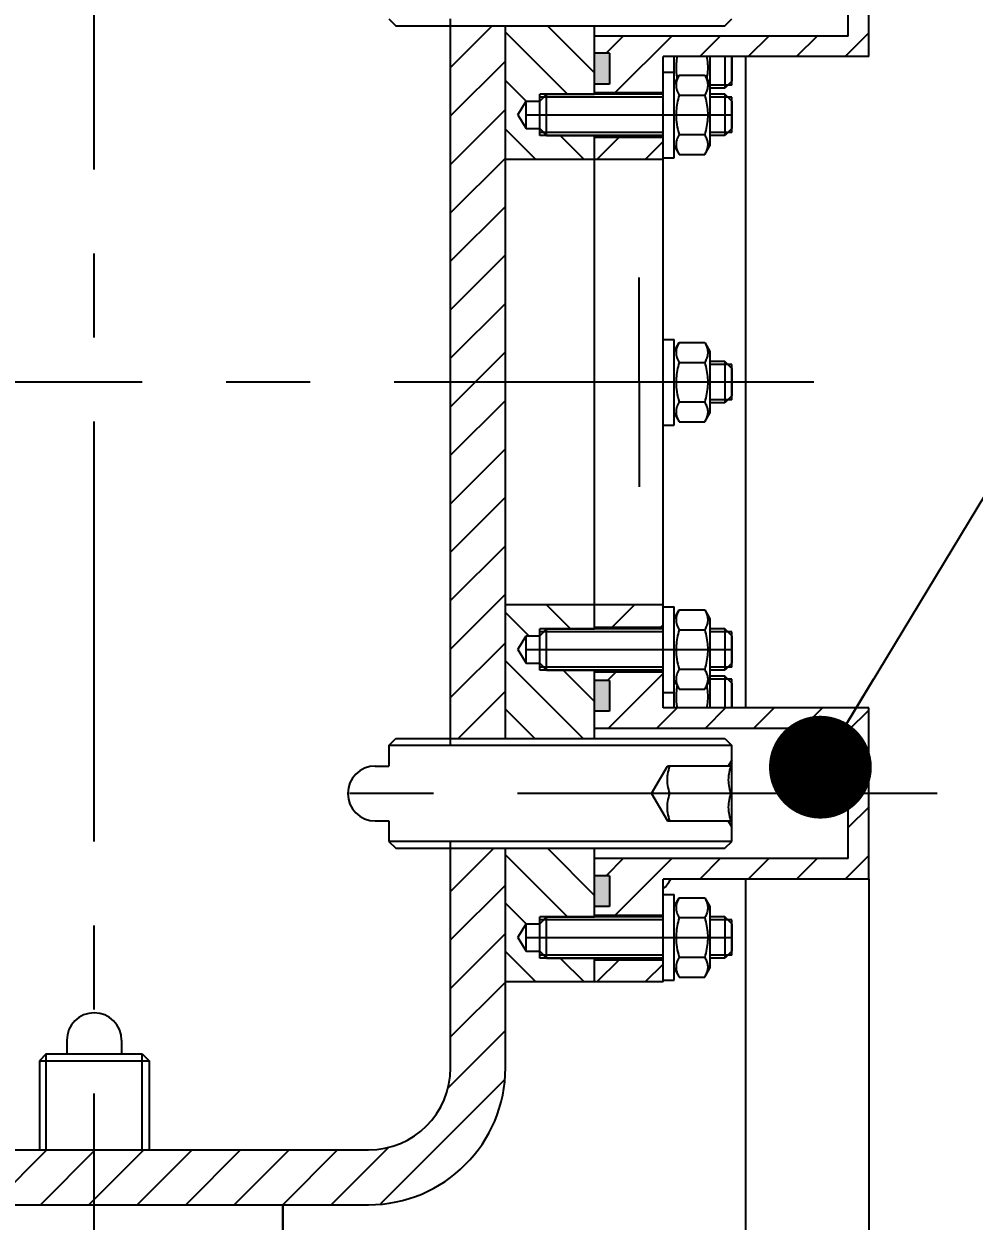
# Model space of a CAD drawing. Header units: millimetres. Extents: x 0 to 594, y 0 to 420.
# Drawn here: x 528.86 to 556.58, y 251.74 to 286.66 of the extents above; entities that cross this region are included whole.
import ezdxf

# ---------------------------------------------------------------- set-up
doc = ezdxf.new("R2010")
doc.units = ezdxf.units.MM
doc.header["$LTSCALE"] = 32.67
doc.linetypes.add('CENTER', pattern=[0.6, 0.375, -0.075, 0.075, -0.075])
doc.layers.get('0').update_dxf_attribs({"linetype": 'CONTINUOUS'})
for name, color, linetype in [('ALL_AXIS', 7, 'CONTINUOUS'), ('ALL_CHAMFER', 7, 'CONTINUOUS'), ('ALL_DIMENSIONS', 7, 'CONTINUOUS')]:
    doc.layers.add(name, color=color, linetype=linetype)
doc.styles.get("Standard").update_dxf_attribs({"font": 'txt', "width": 0.7})
doc.dimstyles.new('DIMSTYLE_2', dxfattribs={"dimtxt": 3.5, "dimasz": 3, "dimexe": 0.18, "dimexo": 0.0625, "dimgap": 0.09, "dimtad": 1, "dimlfac": 5, "dimdsep": 46, "dimtxsty": 'STANDARD', "dimblk": '_FILLED', "dimblk1": '_FILLED', "dimblk2": '_FILLED', "dimcen": 0.09, "dimadec": 0, "dimazin": 0, "dimtp": 0.5, "dimtm": 0.5, "dimtfac": 1, "dimtofl": 0, "dimtmove": 0, "dimatfit": 3, "dimldrblk": '_FILLED', "dimfxl": 1, "dimtolj": 1, "dimarcsym": 0})
doc.dimstyles.get("Standard").update_dxf_attribs({"dimtxt": 3.5, "dimasz": 3, "dimexe": 0.18, "dimexo": 0.0625, "dimgap": 0.09, "dimtad": 1, "dimdec": 5, "dimdsep": 46, "dimtxsty": 'STANDARD', "dimblk": '_FILLED', "dimblk1": '_FILLED', "dimblk2": '_FILLED', "dimcen": 0.09, "dimadec": 0, "dimazin": 0, "dimtol": 1, "dimtp": 1e-05, "dimtm": 1e-05, "dimtfac": 1, "dimtdec": 5, "dimtofl": 0, "dimtmove": 0, "dimatfit": 3, "dimldrblk": '_FILLED', "dimfxl": 1, "dimtolj": 1, "dimarcsym": 0})

# ---------------------------------------------------------------- blocks, each defined once
blk = doc.blocks.new('_FILLED')
at = {"color": 0, "linetype": 'ByBlock'}
blk.add_solid([(0, 0), (-1, 0.167), (-1, -0.167)], dxfattribs=at)
blk = doc.blocks.new('*D4')
at = {"layer": 'ALL_DIMENSIONS', "color": 2, "linetype": 'Continuous'}
for p, q in [((508.307, 261.712), (508.307, 229.612)), ((553.507, 261.712), (553.507, 229.612)), ((508.307, 231.612), (530.907, 231.612)), ((553.507, 231.612), (530.907, 231.612))]:
    blk.add_line(p, q, dxfattribs=at)
at = {"layer": 'ALL_DIMENSIONS', "color": 2, "linetype": 'Continuous', "xscale": 3, "yscale": 3, "zscale": 3, "rotation": 180}
blk.add_blockref('_FILLED', (508.307, 231.612), dxfattribs=at)
at = {"layer": 'ALL_DIMENSIONS', "color": 2, "linetype": 'Continuous', "xscale": 3, "yscale": 3, "zscale": 3}
blk.add_blockref('_FILLED', (553.507, 231.612), dxfattribs=at)

msp = doc.modelspace()

# ---------------------------------------------------------------- linework, layer by layer
at = {"color": 7, "linetype": 'Continuous'}
for p, q in [((553.507, 285.7122), (553.507, 290.7122)), ((552.907, 286.3122), (552.907, 290.1122)), ((539.507, 286.8122), (539.707, 286.6122)), ((541.307, 265.6109), (541.307, 286.8136)), ((549.307, 286.6122), (549.507, 286.8122)), ((539.707, 286.6122), (549.307, 286.6122)), ((542.907, 265.8122), (542.907, 286.6122)), ((545.507, 284.6122), (545.507, 286.6122)), ((552.907, 286.3122), (545.507, 286.3122)), ((545.947, 285.8122), (545.507, 285.8122)), ((545.947, 285.8122), (545.947, 284.9122)), ((553.507, 285.7122), (547.507, 285.7122)), ((547.507, 285.2622), (547.507, 285.7122)), ((548.867, 285.7122), (548.867, 283.1123)), ((549.507, 284.8787), (549.507, 285.7123)), ((549.907, 285.7122), (549.907, 266.7122)), ((547.9741, 285.1669), (548.72, 285.1669)), ((548.72, 285.1669), (548.867, 284.9122)), ((545.947, 284.9122), (545.507, 284.9122)), ((545.507, 284.6622), (547.507, 284.6622)), ((543.2667, 284.0122), (543.507, 284.4122)), ((543.507, 284.4122), (543.907, 284.4122)), ((543.507, 283.6122), (543.507, 284.4122)), ((544.107, 284.6122), (543.907, 284.4122)), ((543.907, 283.4122), (543.907, 284.6122)), ((544.107, 284.6122), (545.507, 284.6122)), ((547.9533, 284.6275), (547.9741, 284.5896)), ((547.9741, 284.5896), (548.72, 284.5896)), ((548.7386, 284.6234), (548.72, 284.5896)), ((549.507, 283.4988), (549.507, 284.5256)), ((543.2667, 284.0122), (543.507, 283.6122)), ((543.507, 283.6122), (543.907, 283.6122)), ((544.107, 283.4122), (543.907, 283.6122)), ((544.107, 283.4122), (545.507, 283.4122)), ((545.507, 269.0122), (545.507, 283.4122)), ((545.507, 283.3622), (547.507, 283.3622)), ((547.9741, 283.4349), (548.72, 283.4349)), ((548.72, 282.8575), (548.867, 283.1122)), ((547.507, 282.7122), (542.907, 282.7122)), ((547.507, 282.7122), (547.507, 282.7622)), ((547.9741, 282.8575), (548.72, 282.8575)), ((547.9741, 277.3669), (548.72, 277.3669)), ((548.72, 277.3669), (548.867, 277.1122)), ((548.867, 277.1122), (548.867, 275.3123)), ((547.9533, 276.8275), (547.9741, 276.7896)), ((547.9741, 276.7896), (548.72, 276.7896)), ((548.7386, 276.8234), (548.72, 276.7896)), ((549.507, 275.6988), (549.507, 276.7256)), ((547.9741, 275.6349), (548.72, 275.6349)), ((548.72, 275.0575), (548.867, 275.3122)), ((547.9741, 275.0575), (548.72, 275.0575)), ((547.507, 269.7122), (542.907, 269.7122)), ((547.507, 269.6622), (547.507, 269.7122)), ((547.9741, 269.5669), (548.72, 269.5669)), ((548.72, 269.5669), (548.867, 269.3122)), ((548.867, 269.3122), (548.867, 266.7122)), ((543.907, 267.8122), (543.907, 269.0122)), ((544.107, 269.0122), (543.907, 268.8122)), ((544.107, 269.0122), (545.507, 269.0122)), ((545.507, 269.0622), (547.507, 269.0622)), ((547.9533, 269.0275), (547.9741, 268.9896)), ((547.9741, 268.9896), (548.72, 268.9896)), ((548.7386, 269.0234), (548.72, 268.9896)), ((543.2667, 268.4122), (543.507, 268.8122)), ((543.507, 268.8122), (543.907, 268.8122)), ((543.507, 268.0122), (543.507, 268.8122)), ((549.507, 267.8988), (549.507, 268.9256)), ((543.2667, 268.4122), (543.507, 268.0122)), ((543.507, 268.0122), (543.907, 268.0122)), ((544.107, 267.8122), (543.907, 268.0122)), ((544.107, 267.8122), (545.507, 267.8122)), ((545.507, 265.8122), (545.507, 267.8122)), ((545.507, 267.7622), (547.507, 267.7622)), ((547.9741, 267.8349), (548.72, 267.8349)), ((549.507, 266.7122), (549.507, 267.5458)), ((545.947, 267.5122), (545.507, 267.5122)), ((545.947, 267.5122), (545.947, 266.6122)), ((547.9741, 267.2575), (548.72, 267.2575)), ((548.72, 267.2575), (548.867, 267.5122)), ((547.507, 266.7122), (547.507, 267.1622)), ((545.947, 266.6122), (545.507, 266.6122)), ((553.507, 266.7122), (547.507, 266.7122)), ((553.507, 261.7122), (553.507, 266.7122)), ((539.507, 265.6122), (539.707, 265.8122)), ((539.707, 265.8122), (549.307, 265.8122)), ((552.907, 266.1122), (545.507, 266.1122)), ((549.307, 265.8122), (549.507, 265.6122)), ((552.907, 262.3122), (552.907, 266.1122)), ((539.507, 265.6122), (539.507, 265.0122)), ((549.507, 262.8122), (549.507, 265.6122)), ((549.507, 265.1822), (549.4089, 265.0122)), ((539.107, 265.0122), (539.507, 265.0122)), ((547.1701, 264.2122), (547.632, 265.0122)), ((549.4803, 265.0122), (547.632, 265.0122)), ((547.1701, 264.2122), (547.632, 263.4122)), ((549.4803, 264.2122), (547.7034, 264.2122)), ((539.107, 263.4122), (539.507, 263.4122)), ((539.507, 263.4122), (539.507, 262.8122)), ((547.632, 263.4122), (549.4803, 263.4122)), ((549.507, 263.2422), (549.4089, 263.4122)), ((539.507, 262.8122), (539.707, 262.6122)), ((541.307, 256.2122), (541.307, 262.8136)), ((549.307, 262.6122), (549.507, 262.8122)), ((539.707, 262.6122), (549.307, 262.6122)), ((542.907, 256.2122), (542.907, 262.6122)), ((545.507, 260.6122), (545.507, 262.6122)), ((552.907, 262.3122), (545.507, 262.3122)), ((545.947, 261.8122), (545.507, 261.8122)), ((545.947, 261.8122), (545.947, 260.9122)), ((553.507, 261.7122), (547.507, 261.7122)), ((547.507, 261.2622), (547.507, 261.7122)), ((549.907, 261.7122), (549.907, 245.2122)), ((545.947, 260.9122), (545.507, 260.9122)), ((547.9741, 261.1669), (548.72, 261.1669)), ((548.72, 261.1669), (548.867, 260.9122)), ((548.867, 260.9122), (548.867, 259.1123)), ((543.907, 259.4122), (543.907, 260.6122)), ((544.107, 260.6122), (543.907, 260.4122)), ((544.107, 260.6122), (545.507, 260.6122)), ((545.507, 260.6622), (547.507, 260.6622)), ((547.9533, 260.6275), (547.9741, 260.5896)), ((547.9741, 260.5896), (548.72, 260.5896)), ((548.7386, 260.6234), (548.72, 260.5896)), ((543.2667, 260.0122), (543.507, 260.4122)), ((543.507, 260.4122), (543.907, 260.4122)), ((543.507, 259.6122), (543.507, 260.4122)), ((549.507, 259.4988), (549.507, 260.5256)), ((543.2667, 260.0122), (543.507, 259.6122)), ((543.507, 259.6122), (543.907, 259.6122)), ((544.107, 259.4122), (543.907, 259.6122)), ((544.107, 259.4122), (545.507, 259.4122)), ((545.507, 258.7122), (545.507, 259.4122)), ((545.507, 259.3622), (547.507, 259.3622)), ((547.9741, 259.4349), (548.72, 259.4349)), ((547.9741, 258.8575), (548.72, 258.8575)), ((548.72, 258.8575), (548.867, 259.1122)), ((547.507, 258.7122), (542.907, 258.7122)), ((547.507, 258.7122), (547.507, 258.7622)), ((529.507, 256.6122), (532.307, 256.6122)), ((522.907, 253.8122), (538.907, 253.8122)), ((522.907, 252.2122), (538.907, 252.2122)), ((536.407, 249.6122), (536.407, 252.2122))]:
    msp.add_line(p, q, dxfattribs=at)
at = {"color": 2, "linetype": 'Continuous'}
for p, q in [((542.5235, 286.6122), (541.307, 285.3957)), ((542.907, 286.4263), (544.7211, 284.6122)), ((544.1353, 286.6122), (545.507, 285.2406)), ((546.3448, 286.3122), (545.8448, 285.8122)), ((547.7591, 286.3122), (546.1091, 284.6622)), ((549.1733, 286.3122), (548.5733, 285.7122)), ((550.5875, 286.3122), (549.9875, 285.7122)), ((552.0017, 286.3122), (551.4017, 285.7122)), ((553.507, 286.4034), (552.8159, 285.7122)), ((542.907, 285.5815), (541.307, 283.9815)), ((542.907, 285.0121), (543.507, 284.4122)), ((549.507, 284.8787), (548.867, 284.8787)), ((544.107, 284.6122), (543.907, 284.6122)), ((547.507, 284.5256), (543.907, 284.5256)), ((549.507, 284.5256), (548.867, 284.5256)), ((542.907, 284.1673), (541.307, 282.5673)), ((542.907, 283.5979), (543.7927, 282.7122)), ((547.507, 283.4988), (543.907, 283.4988)), ((544.107, 283.4122), (543.907, 283.4122)), ((544.5069, 283.4122), (545.2069, 282.7122)), ((546.2233, 283.3622), (545.5733, 282.7122)), ((549.507, 283.4988), (548.867, 283.4988)), ((547.507, 283.2318), (546.9875, 282.7122)), ((542.907, 282.7531), (541.307, 281.1531)), ((542.907, 281.3389), (541.307, 279.7389)), ((542.907, 279.9247), (541.307, 278.3247)), ((542.907, 278.5104), (541.307, 276.9104)), ((542.907, 277.0962), (541.307, 275.4962)), ((549.507, 276.7256), (548.867, 276.7256)), ((542.907, 275.682), (541.307, 274.082)), ((549.507, 275.6988), (548.867, 275.6988)), ((542.907, 274.2678), (541.307, 272.6678)), ((542.907, 272.8536), (541.307, 271.2536)), ((542.907, 271.4394), (541.307, 269.8394)), ((542.907, 270.0252), (541.307, 268.4252)), ((544.1064, 269.7122), (544.8064, 269.0122)), ((546.6738, 269.7122), (546.0238, 269.0622)), ((542.907, 269.4974), (543.5922, 268.8122)), ((544.107, 269.0122), (543.907, 269.0122)), ((547.507, 269.1313), (547.438, 269.0622)), ((542.907, 268.6109), (541.307, 267.0109)), ((547.507, 268.9256), (543.907, 268.9256)), ((549.507, 268.9256), (548.867, 268.9256)), ((542.907, 268.0832), (545.178, 265.8122)), ((547.507, 267.8988), (543.907, 267.8988)), ((549.507, 267.8988), (548.867, 267.8988)), ((544.107, 267.8122), (543.907, 267.8122)), ((544.5922, 267.8122), (545.507, 266.8974)), ((546.138, 267.7622), (545.888, 267.5122)), ((547.507, 267.7171), (545.9022, 266.1122)), ((549.507, 267.5458), (548.867, 267.5458)), ((542.907, 267.1967), (541.5225, 265.8122)), ((542.907, 266.669), (543.7638, 265.8122)), ((547.9164, 266.7122), (547.3164, 266.1122)), ((549.3306, 266.7122), (548.7306, 266.1122)), ((550.7448, 266.7122), (550.1448, 266.1122)), ((552.1591, 266.7122), (551.5591, 266.1122)), ((553.507, 266.646), (552.907, 266.046)), ((549.507, 265.6122), (539.507, 265.6122)), ((553.507, 265.2318), (552.907, 264.6318)), ((553.507, 263.8176), (552.907, 263.2176)), ((549.507, 262.8122), (539.507, 262.8122)), ((542.5652, 262.6122), (541.307, 261.3541)), ((542.907, 262.4263), (544.7211, 260.6122)), ((544.1353, 262.6122), (545.507, 261.2406)), ((546.3448, 262.3122), (545.8448, 261.8122)), ((547.7591, 262.3122), (546.1091, 260.6622)), ((549.1733, 262.3122), (548.5733, 261.7122)), ((550.5875, 262.3122), (549.9875, 261.7122)), ((552.0017, 262.3122), (551.4017, 261.7122)), ((553.507, 262.4034), (552.8159, 261.7122)), ((542.907, 261.5399), (541.307, 259.9399)), ((542.907, 261.0121), (543.507, 260.4122)), ((544.107, 260.6122), (543.907, 260.6122)), ((547.507, 260.5256), (543.907, 260.5256)), ((549.507, 260.5256), (548.867, 260.5256)), ((542.907, 260.1257), (541.307, 258.5257)), ((542.907, 259.5979), (543.7927, 258.7122)), ((547.507, 259.4988), (543.907, 259.4988)), ((544.107, 259.4122), (543.907, 259.4122)), ((544.5069, 259.4122), (545.2069, 258.7122)), ((546.2233, 259.3622), (545.5733, 258.7122)), ((547.507, 259.2318), (546.9875, 258.7122)), ((549.507, 259.4988), (548.867, 259.4988)), ((542.907, 258.7114), (541.307, 257.1114)), ((542.907, 257.2972), (541.2239, 255.6142)), ((529.507, 253.8122), (529.507, 256.6122)), ((532.307, 253.8122), (532.307, 256.6122)), ((542.878, 255.854), (539.2653, 252.2413)), ((529.5225, 253.8122), (527.9225, 252.2122)), ((530.9367, 253.8122), (529.3367, 252.2122)), ((532.351, 253.8122), (530.751, 252.2122)), ((533.7652, 253.8122), (532.1652, 252.2122)), ((535.1794, 253.8122), (533.5794, 252.2122)), ((536.5936, 253.8122), (534.9936, 252.2122)), ((538.0078, 253.8122), (536.4078, 252.2122)), ((539.5051, 253.8953), (537.822, 252.2122))]:
    msp.add_line(p, q, dxfattribs=at)
at = {"color": 7, "linetype": 'Continuous'}
for points in [[(547.9138, 285.7122), (547.9077, 285.6769), (547.8995, 285.6199), (547.8931, 285.563), (547.8885, 285.5061), (547.8857, 285.4491), (547.8848, 285.3921)], [(548.7802, 285.7122), (548.7866, 285.6754), (548.7947, 285.6185), (548.801, 285.5618), (548.8056, 285.5052), (548.8084, 285.4486), (548.8093, 285.392), (548.8083, 285.3353), (548.8056, 285.2787), (548.801, 285.2221), (548.7946, 285.1653), (548.7865, 285.1085), (548.779, 285.0647)], [(547.8848, 285.3921), (547.8863, 285.3206), (547.8906, 285.2492), (547.8978, 285.1779), (547.9078, 285.1066), (547.9152, 285.0649)], [(547.9741, 285.1669), (547.9533, 285.129), (547.9352, 285.0919), (547.92, 285.0556), (547.9075, 285.0199), (547.8976, 284.9844), (547.8905, 284.949), (547.8862, 284.9136), (547.8848, 284.8782), (547.8862, 284.8428), (547.8905, 284.8075), (547.8976, 284.7721), (547.9075, 284.7365), (547.92, 284.7008), (547.9352, 284.6646), (547.9533, 284.6275)], [(548.72, 285.1669), (548.7386, 285.1332), (548.755, 285.1001), (548.7692, 285.0677), (548.7813, 285.0358), (548.7913, 285.0042), (548.7991, 284.9726), (548.8047, 284.9412), (548.8081, 284.9097), (548.8093, 284.8782), (548.8081, 284.8468), (548.8047, 284.8153), (548.7991, 284.7838), (548.7912, 284.7523), (548.7813, 284.7207), (548.7692, 284.6888), (548.755, 284.6564), (548.7386, 284.6234)], [(547.9741, 284.5896), (547.9573, 284.5293), (547.9424, 284.4699), (547.9291, 284.4117), (547.9176, 284.3542), (547.9077, 284.297), (547.8995, 284.2401), (547.8931, 284.1831), (547.8885, 284.1262), (547.8857, 284.0693), (547.8848, 284.0122)], [(548.72, 284.5896), (548.7369, 284.5286), (548.7519, 284.4689), (548.7652, 284.4104), (548.7767, 284.3527), (548.7866, 284.2955), (548.7947, 284.2387), (548.801, 284.182), (548.8056, 284.1253), (548.8084, 284.0687), (548.8093, 284.0121), (548.8083, 283.9555), (548.8056, 283.8988), (548.801, 283.8422), (548.7946, 283.7855), (548.7865, 283.7286), (548.7767, 283.6714), (548.7651, 283.6138), (548.7519, 283.5554), (548.7368, 283.4957), (548.72, 283.4349)], [(547.8848, 284.0122), (547.8863, 283.9407), (547.8906, 283.8693), (547.8978, 283.7981), (547.9078, 283.7268), (547.9204, 283.6554), (547.9356, 283.5833), (547.9535, 283.5097), (547.9741, 283.4349)], [(547.9741, 283.4349), (547.9533, 283.397), (547.9352, 283.3598), (547.92, 283.3236), (547.9075, 283.2879), (547.8976, 283.2523), (547.8905, 283.2169), (547.8862, 283.1815), (547.8848, 283.1462), (547.8862, 283.1108), (547.8905, 283.0754), (547.8976, 283.04), (547.9075, 283.0045), (547.92, 282.9688), (547.9352, 282.9326), (547.9533, 282.8955), (547.9741, 282.8575)], [(548.72, 283.4349), (548.7368, 283.4045), (548.7519, 283.3747), (548.7651, 283.3454), (548.7767, 283.3166), (548.7865, 283.288), (548.7946, 283.2596), (548.801, 283.2312), (548.8056, 283.2029), (548.8083, 283.1746), (548.8093, 283.1462), (548.8084, 283.1179), (548.8056, 283.0896), (548.801, 283.0613), (548.7946, 283.0329), (548.7865, 283.0045), (548.7767, 282.9759), (548.7652, 282.9471), (548.7519, 282.9179), (548.7368, 282.888), (548.72, 282.8575)], [(547.9741, 277.3669), (547.9533, 277.329), (547.9352, 277.2919), (547.92, 277.2556), (547.9075, 277.2199), (547.8976, 277.1844), (547.8905, 277.149), (547.8862, 277.1136), (547.8848, 277.0782), (547.8862, 277.0428), (547.8905, 277.0075), (547.8976, 276.9721), (547.9075, 276.9365), (547.92, 276.9008), (547.9352, 276.8646), (547.9533, 276.8275)], [(548.72, 277.3669), (548.7386, 277.3332), (548.755, 277.3001), (548.7692, 277.2677), (548.7813, 277.2358), (548.7913, 277.2042), (548.7991, 277.1726), (548.8047, 277.1412), (548.8081, 277.1097), (548.8093, 277.0782), (548.8081, 277.0468), (548.8047, 277.0153), (548.7991, 276.9838), (548.7912, 276.9523), (548.7813, 276.9207), (548.7692, 276.8888), (548.755, 276.8564), (548.7386, 276.8234)], [(547.9741, 276.7896), (547.9573, 276.7293), (547.9424, 276.6699), (547.9291, 276.6117), (547.9176, 276.5542), (547.9077, 276.497), (547.8995, 276.4401), (547.8931, 276.3831), (547.8885, 276.3262), (547.8857, 276.2693), (547.8848, 276.2122)], [(548.72, 276.7896), (548.7369, 276.7286), (548.7519, 276.6689), (548.7652, 276.6104), (548.7767, 276.5527), (548.7866, 276.4955), (548.7947, 276.4387), (548.801, 276.382), (548.8056, 276.3253), (548.8084, 276.2687), (548.8093, 276.2121), (548.8083, 276.1555), (548.8056, 276.0988), (548.801, 276.0422), (548.7946, 275.9855), (548.7865, 275.9286), (548.7767, 275.8714), (548.7651, 275.8138), (548.7519, 275.7554), (548.7368, 275.6957), (548.72, 275.6349)], [(547.8848, 276.2122), (547.8863, 276.1407), (547.8906, 276.0693), (547.8978, 275.9981), (547.9078, 275.9268), (547.9204, 275.8554), (547.9356, 275.7833), (547.9535, 275.7097), (547.9741, 275.6349)], [(547.9741, 275.6349), (547.9533, 275.597), (547.9352, 275.5598), (547.92, 275.5236), (547.9075, 275.4879), (547.8976, 275.4523), (547.8905, 275.4169), (547.8862, 275.3815), (547.8848, 275.3462), (547.8862, 275.3108), (547.8905, 275.2754), (547.8976, 275.24), (547.9075, 275.2045), (547.92, 275.1688), (547.9352, 275.1326), (547.9533, 275.0955), (547.9741, 275.0575)], [(548.72, 275.6349), (548.7368, 275.6045), (548.7519, 275.5747), (548.7651, 275.5454), (548.7767, 275.5166), (548.7865, 275.488), (548.7946, 275.4596), (548.801, 275.4312), (548.8056, 275.4029), (548.8083, 275.3746), (548.8093, 275.3462), (548.8084, 275.3179), (548.8056, 275.2896), (548.801, 275.2613), (548.7946, 275.2329), (548.7865, 275.2045), (548.7767, 275.1759), (548.7652, 275.1471), (548.7519, 275.1179), (548.7368, 275.088), (548.72, 275.0575)], [(547.9741, 269.5669), (547.9533, 269.529), (547.9352, 269.4919), (547.92, 269.4556), (547.9075, 269.4199), (547.8976, 269.3844), (547.8905, 269.349), (547.8862, 269.3136), (547.8848, 269.2782), (547.8862, 269.2428), (547.8905, 269.2075), (547.8976, 269.1721), (547.9075, 269.1365), (547.92, 269.1008), (547.9352, 269.0646), (547.9533, 269.0275)], [(548.72, 269.5669), (548.7386, 269.5332), (548.755, 269.5001), (548.7692, 269.4677), (548.7813, 269.4358), (548.7913, 269.4042), (548.7991, 269.3726), (548.8047, 269.3412), (548.8081, 269.3097), (548.8093, 269.2782), (548.8081, 269.2468), (548.8047, 269.2153), (548.7991, 269.1838), (548.7912, 269.1523), (548.7813, 269.1207), (548.7692, 269.0888), (548.755, 269.0564), (548.7386, 269.0234)], [(547.9741, 268.9896), (547.9573, 268.9293), (547.9424, 268.8699), (547.9291, 268.8117), (547.9176, 268.7542), (547.9077, 268.697), (547.8995, 268.6401), (547.8931, 268.5831), (547.8885, 268.5262), (547.8857, 268.4693), (547.8848, 268.4122)], [(548.72, 268.9896), (548.7369, 268.9286), (548.7519, 268.8689), (548.7652, 268.8104), (548.7767, 268.7527), (548.7866, 268.6955), (548.7947, 268.6387), (548.801, 268.582), (548.8056, 268.5253), (548.8084, 268.4687), (548.8093, 268.4121), (548.8083, 268.3555), (548.8056, 268.2988), (548.801, 268.2422), (548.7946, 268.1855), (548.7865, 268.1286), (548.7767, 268.0714), (548.7651, 268.0138), (548.7519, 267.9554), (548.7368, 267.8957), (548.72, 267.8349)], [(547.8848, 268.4122), (547.8863, 268.3407), (547.8906, 268.2693), (547.8978, 268.1981), (547.9078, 268.1268), (547.9204, 268.0554), (547.9356, 267.9833), (547.9535, 267.9097), (547.9741, 267.8349)], [(547.9741, 267.8349), (547.9533, 267.797), (547.9352, 267.7598), (547.92, 267.7236), (547.9075, 267.6879), (547.8976, 267.6523), (547.8905, 267.6169), (547.8862, 267.5815), (547.8848, 267.5462), (547.8862, 267.5108), (547.8905, 267.4754), (547.8976, 267.44), (547.9075, 267.4045), (547.92, 267.3688), (547.9352, 267.3326), (547.9533, 267.2955), (547.9741, 267.2575)], [(548.72, 267.8349), (548.7368, 267.8045), (548.7519, 267.7747), (548.7651, 267.7454), (548.7767, 267.7166), (548.7865, 267.688), (548.7946, 267.6596), (548.801, 267.6312), (548.8056, 267.6029), (548.8083, 267.5746), (548.8093, 267.5462), (548.8084, 267.5179), (548.8056, 267.4896), (548.801, 267.4613), (548.7946, 267.4329), (548.7865, 267.4045), (548.7767, 267.3759), (548.7652, 267.3471), (548.7519, 267.3179), (548.7368, 267.288), (548.72, 267.2575)], [(547.9151, 267.3598), (547.9077, 267.3171), (547.8995, 267.2602), (547.8931, 267.2033), (547.8885, 267.1464), (547.8857, 267.0894), (547.8848, 267.0324)], [(548.779, 267.3598), (548.7866, 267.3157), (548.7947, 267.2588), (548.801, 267.2021), (548.8056, 267.1455), (548.8084, 267.0888), (548.8093, 267.0322), (548.8083, 266.9756), (548.8056, 266.919), (548.801, 266.8623), (548.7946, 266.8056), (548.7865, 266.7488), (548.7802, 266.7122)], [(547.8848, 267.0324), (547.8863, 266.9609), (547.8906, 266.8895), (547.8978, 266.8182), (547.9078, 266.7469), (547.9139, 266.7122)], [(547.7034, 264.2122), (547.6846, 264.2719), (547.6687, 264.3304), (547.6556, 264.3876), (547.6454, 264.444), (547.638, 264.5002), (547.6335, 264.5562), (547.632, 264.6122), (547.6335, 264.6683), (547.638, 264.7243), (547.6454, 264.7805), (547.6556, 264.8368), (547.6687, 264.8939), (547.6846, 264.9525), (547.7034, 265.0122)], [(549.4803, 265.0122), (549.4614, 264.9521), (549.4454, 264.8934), (549.4324, 264.8362), (549.4222, 264.7799), (549.4148, 264.7238), (549.4104, 264.6679), (549.4089, 264.6119), (549.4104, 264.5559), (549.4149, 264.5), (549.4223, 264.4438), (549.4326, 264.3875), (549.4456, 264.3304), (549.4616, 264.2719), (549.4803, 264.2122)], [(547.7034, 263.4122), (547.6846, 263.4721), (547.6687, 263.5307), (547.6556, 263.5878), (547.6454, 263.6442), (547.638, 263.7003), (547.6335, 263.7563), (547.632, 263.8124), (547.6335, 263.8684), (547.638, 263.9244), (547.6454, 263.9806), (547.6556, 264.037), (547.6687, 264.0941), (547.6846, 264.1526), (547.7034, 264.2122)], [(549.4803, 264.2122), (549.4616, 264.1527), (549.4457, 264.0943), (549.4326, 264.0371), (549.4223, 263.9807), (549.4149, 263.9245), (549.4104, 263.8684), (549.4089, 263.8124), (549.4104, 263.7563), (549.4149, 263.7003), (549.4223, 263.6442), (549.4325, 263.5879), (549.4455, 263.5308), (549.4615, 263.4722), (549.4803, 263.4122)], [(547.9741, 261.1669), (547.9533, 261.129), (547.9352, 261.0919), (547.92, 261.0556), (547.9075, 261.0199), (547.8976, 260.9844), (547.8905, 260.949), (547.8862, 260.9136), (547.8848, 260.8782), (547.8862, 260.8428), (547.8905, 260.8075), (547.8976, 260.7721), (547.9075, 260.7365), (547.92, 260.7008), (547.9352, 260.6646), (547.9533, 260.6275)], [(548.72, 261.1669), (548.7386, 261.1332), (548.755, 261.1001), (548.7692, 261.0677), (548.7813, 261.0358), (548.7913, 261.0042), (548.7991, 260.9726), (548.8047, 260.9412), (548.8081, 260.9097), (548.8093, 260.8782), (548.8081, 260.8468), (548.8047, 260.8153), (548.7991, 260.7838), (548.7912, 260.7523), (548.7813, 260.7207), (548.7692, 260.6888), (548.755, 260.6564), (548.7386, 260.6234)], [(547.9741, 260.5896), (547.9573, 260.5293), (547.9424, 260.4699), (547.9291, 260.4117), (547.9176, 260.3542), (547.9077, 260.297), (547.8995, 260.2401), (547.8931, 260.1831), (547.8885, 260.1262), (547.8857, 260.0693), (547.8848, 260.0122)], [(548.72, 260.5896), (548.7369, 260.5286), (548.7519, 260.4689), (548.7652, 260.4104), (548.7767, 260.3527), (548.7866, 260.2955), (548.7947, 260.2387), (548.801, 260.182), (548.8056, 260.1253), (548.8084, 260.0687), (548.8093, 260.0121), (548.8083, 259.9555), (548.8056, 259.8988), (548.801, 259.8422), (548.7946, 259.7855), (548.7865, 259.7286), (548.7767, 259.6714), (548.7651, 259.6138), (548.7519, 259.5554), (548.7368, 259.4957), (548.72, 259.4349)], [(547.8848, 260.0122), (547.8863, 259.9407), (547.8906, 259.8693), (547.8978, 259.7981), (547.9078, 259.7268), (547.9204, 259.6554), (547.9356, 259.5833), (547.9535, 259.5097), (547.9741, 259.4349)], [(547.9741, 259.4349), (547.9533, 259.397), (547.9352, 259.3598), (547.92, 259.3236), (547.9075, 259.2879), (547.8976, 259.2523), (547.8905, 259.2169), (547.8862, 259.1815), (547.8848, 259.1462), (547.8862, 259.1108), (547.8905, 259.0754), (547.8976, 259.04), (547.9075, 259.0045), (547.92, 258.9688), (547.9352, 258.9326), (547.9533, 258.8955), (547.9741, 258.8575)], [(548.72, 259.4349), (548.7368, 259.4045), (548.7519, 259.3747), (548.7651, 259.3454), (548.7767, 259.3166), (548.7865, 259.288), (548.7946, 259.2596), (548.801, 259.2312), (548.8056, 259.2029), (548.8083, 259.1746), (548.8093, 259.1462), (548.8084, 259.1179), (548.8056, 259.0896), (548.801, 259.0613), (548.7946, 259.0329), (548.7865, 259.0045), (548.7767, 258.9759), (548.7652, 258.9471), (548.7519, 258.9179), (548.7368, 258.888), (548.72, 258.8575)]]:
    msp.add_lwpolyline(points, dxfattribs=at)
for centre, radius, start, end in [((539.107, 264.2122), 0.8, 90, 270), ((538.907, 256.2122), 4, 270, 360), ((538.907, 256.2122), 2.4, 270, 360)]:
    msp.add_arc(centre, radius, start, end, dxfattribs=at)
at = {"color": 2, "linetype": 'Continuous'}
for points in [[(545.507, 284.9122), (545.507, 285.8122), (545.947, 284.9122), (545.947, 285.8122)], [(545.507, 266.6122), (545.507, 267.5122), (545.947, 266.6122), (545.947, 267.5122)], [(545.507, 260.9122), (545.507, 261.8122), (545.947, 260.9122), (545.947, 261.8122)]]:
    msp.add_solid(points, dxfattribs=at)
at = {"layer": 'ALL_AXIS', "color": 7, "linetype": 'CENTER'}
for p, q in [((530.907, 243.2122), (530.907, 309.2122)), ((543.507, 284.0122), (549.507, 284.0122)), ((546.807, 276.2122), (546.807, 279.2622)), ((551.907, 276.2122), (509.907, 276.2122)), ((546.807, 276.2122), (546.807, 273.1622)), ((543.507, 268.4122), (549.507, 268.4122)), ((555.507, 264.2122), (537.4115, 264.2122)), ((543.507, 260.0122), (549.507, 260.0122))]:
    msp.add_line(p, q, dxfattribs=at)
at = {"layer": 'ALL_AXIS', "color": 7, "linetype": 'Continuous'}
for p, q in [((547.827, 282.7622), (547.827, 285.7122)), ((547.507, 285.2622), (547.827, 285.2622)), ((547.507, 282.7622), (547.507, 285.2622)), ((547.827, 284.9122), (547.9741, 285.1669)), ((549.307, 284.7921), (548.867, 284.7921)), ((547.507, 284.6122), (544.107, 284.6122)), ((549.307, 284.6122), (548.867, 284.6122)), ((547.507, 283.4122), (544.107, 283.4122)), ((549.307, 283.4122), (548.867, 283.4122)), ((547.827, 283.1122), (547.9741, 282.8575)), ((545.507, 269.7122), (545.507, 282.7122)), ((547.507, 282.7622), (547.827, 282.7622)), ((547.507, 269.7122), (547.507, 282.7122)), ((547.507, 277.4622), (547.827, 277.4622)), ((547.827, 274.9622), (547.827, 277.4622)), ((547.827, 277.1122), (547.9741, 277.3669)), ((549.307, 276.8122), (548.867, 276.8122)), ((549.307, 275.6122), (548.867, 275.6122)), ((547.827, 275.3122), (547.9741, 275.0575)), ((547.507, 274.9622), (547.827, 274.9622)), ((547.507, 269.6622), (547.827, 269.6622)), ((547.507, 267.1622), (547.507, 269.6622)), ((547.827, 266.7122), (547.827, 269.6622)), ((547.827, 269.3122), (547.9741, 269.5669)), ((547.507, 269.0122), (544.107, 269.0122)), ((549.307, 269.0122), (548.867, 269.0122)), ((547.507, 267.8122), (544.107, 267.8122)), ((549.307, 267.8122), (548.867, 267.8122)), ((549.307, 267.6324), (548.867, 267.6324)), ((547.827, 267.5122), (547.9741, 267.2575)), ((547.507, 267.1622), (547.827, 267.1622)), ((547.507, 261.2622), (547.827, 261.2622)), ((547.507, 258.7622), (547.507, 261.2622)), ((547.827, 258.7622), (547.827, 261.2622)), ((547.827, 260.9122), (547.9741, 261.1669)), ((547.507, 260.6122), (544.107, 260.6122)), ((549.307, 260.6122), (548.867, 260.6122)), ((547.507, 259.4122), (544.107, 259.4122)), ((549.307, 259.4122), (548.867, 259.4122)), ((547.827, 259.1122), (547.9741, 258.8575)), ((547.507, 258.7622), (547.827, 258.7622)), ((530.107, 257.0122), (530.107, 256.6122)), ((531.707, 257.0122), (531.707, 256.6122)), ((529.307, 256.4122), (529.307, 253.8122)), ((532.507, 256.4122), (532.507, 253.8122)), ((536.407, 252.2122), (536.407, 247.6122))]:
    msp.add_line(p, q, dxfattribs=at)
for centre, radius, start, end in [((546.807, 262.2122), 1.05, 311.85682, 331.46078), ((530.907, 257.0122), 0.8, 0, 180)]:
    msp.add_arc(centre, radius, start, end, dxfattribs=at)
at = {"layer": 'ALL_CHAMFER', "color": 7, "linetype": 'Continuous'}
for p, q in [((549.307, 285.7122), (549.307, 284.7921)), ((549.507, 285.7122), (549.507, 284.9921)), ((549.307, 284.7921), (548.867, 284.7921)), ((549.507, 284.9921), (549.307, 284.7921)), ((543.907, 284.4122), (544.107, 284.6122)), ((543.907, 283.6122), (543.907, 284.4122)), ((547.507, 284.6122), (544.107, 284.6122)), ((544.107, 283.4122), (544.107, 284.6122)), ((549.307, 284.6122), (548.867, 284.6122)), ((549.507, 284.4122), (549.307, 284.6122)), ((549.307, 284.6122), (549.307, 283.4122)), ((549.507, 284.4122), (549.507, 283.6122)), ((543.907, 283.6122), (544.107, 283.4122)), ((549.507, 283.6122), (549.307, 283.4122)), ((547.507, 283.4122), (544.107, 283.4122)), ((549.307, 283.4122), (548.867, 283.4122)), ((549.307, 276.8122), (548.867, 276.8122)), ((549.507, 276.6122), (549.307, 276.8122)), ((549.307, 276.8122), (549.307, 275.6122)), ((549.507, 276.6122), (549.507, 275.8122)), ((549.307, 275.6122), (548.867, 275.6122)), ((549.507, 275.8122), (549.307, 275.6122)), ((543.907, 268.8122), (544.107, 269.0122)), ((547.507, 269.0122), (544.107, 269.0122)), ((544.107, 267.8122), (544.107, 269.0122)), ((549.307, 269.0122), (548.867, 269.0122)), ((549.507, 268.8122), (549.307, 269.0122)), ((549.307, 269.0122), (549.307, 267.8122)), ((543.907, 268.0122), (543.907, 268.8122)), ((549.507, 268.8122), (549.507, 268.0122)), ((543.907, 268.0122), (544.107, 267.8122)), ((549.507, 268.0122), (549.307, 267.8122)), ((547.507, 267.8122), (544.107, 267.8122)), ((549.307, 267.8122), (548.867, 267.8122)), ((549.307, 267.6324), (548.867, 267.6324)), ((549.507, 267.4324), (549.307, 267.6324)), ((549.307, 267.6324), (549.307, 266.7122)), ((549.507, 267.4324), (549.507, 266.7122)), ((543.907, 260.4122), (544.107, 260.6122)), ((547.507, 260.6122), (544.107, 260.6122)), ((544.107, 259.4122), (544.107, 260.6122)), ((549.307, 260.6122), (548.867, 260.6122)), ((549.507, 260.4122), (549.307, 260.6122)), ((549.307, 260.6122), (549.307, 259.4122)), ((543.907, 259.6122), (543.907, 260.4122)), ((549.507, 260.4122), (549.507, 259.6122)), ((543.907, 259.6122), (544.107, 259.4122)), ((549.507, 259.6122), (549.307, 259.4122)), ((547.507, 259.4122), (544.107, 259.4122)), ((549.307, 259.4122), (548.867, 259.4122)), ((529.507, 256.6122), (529.307, 256.4122)), ((529.307, 256.4122), (532.507, 256.4122)), ((529.507, 256.6122), (532.307, 256.6122)), ((532.307, 256.6122), (532.507, 256.4122))]:
    msp.add_line(p, q, dxfattribs=at)

# ---------------------------------------------------------------- dimensions: what is measured, and where the dimension line sits
at = {"layer": 'ALL_DIMENSIONS', "color": 2, "linetype": 'Continuous'}
dim = msp.add_linear_dim(base=(553.507, 231.6122), p1=(508.307, 261.7122), p2=(553.507, 261.7122), dimstyle='DIMSTYLE_2', dxfattribs=at)
dim.commit()
dim.dimension.update_dxf_attribs({"geometry": '*D4', "text_midpoint": (527.232, 232.4872), "dimtype": 160})

# ---------------------------------------------------------------- leaders
at = {"color": 2, "linetype": 'Continuous'}
msp.add_leader([(552.0957, 264.9796), (558.507, 275.5846)], dimstyle='STANDARD', override={"dimtad": 0, "dimldrblk": 'DOT'}, dxfattribs=at)

doc.saveas('drawing.dxf')
